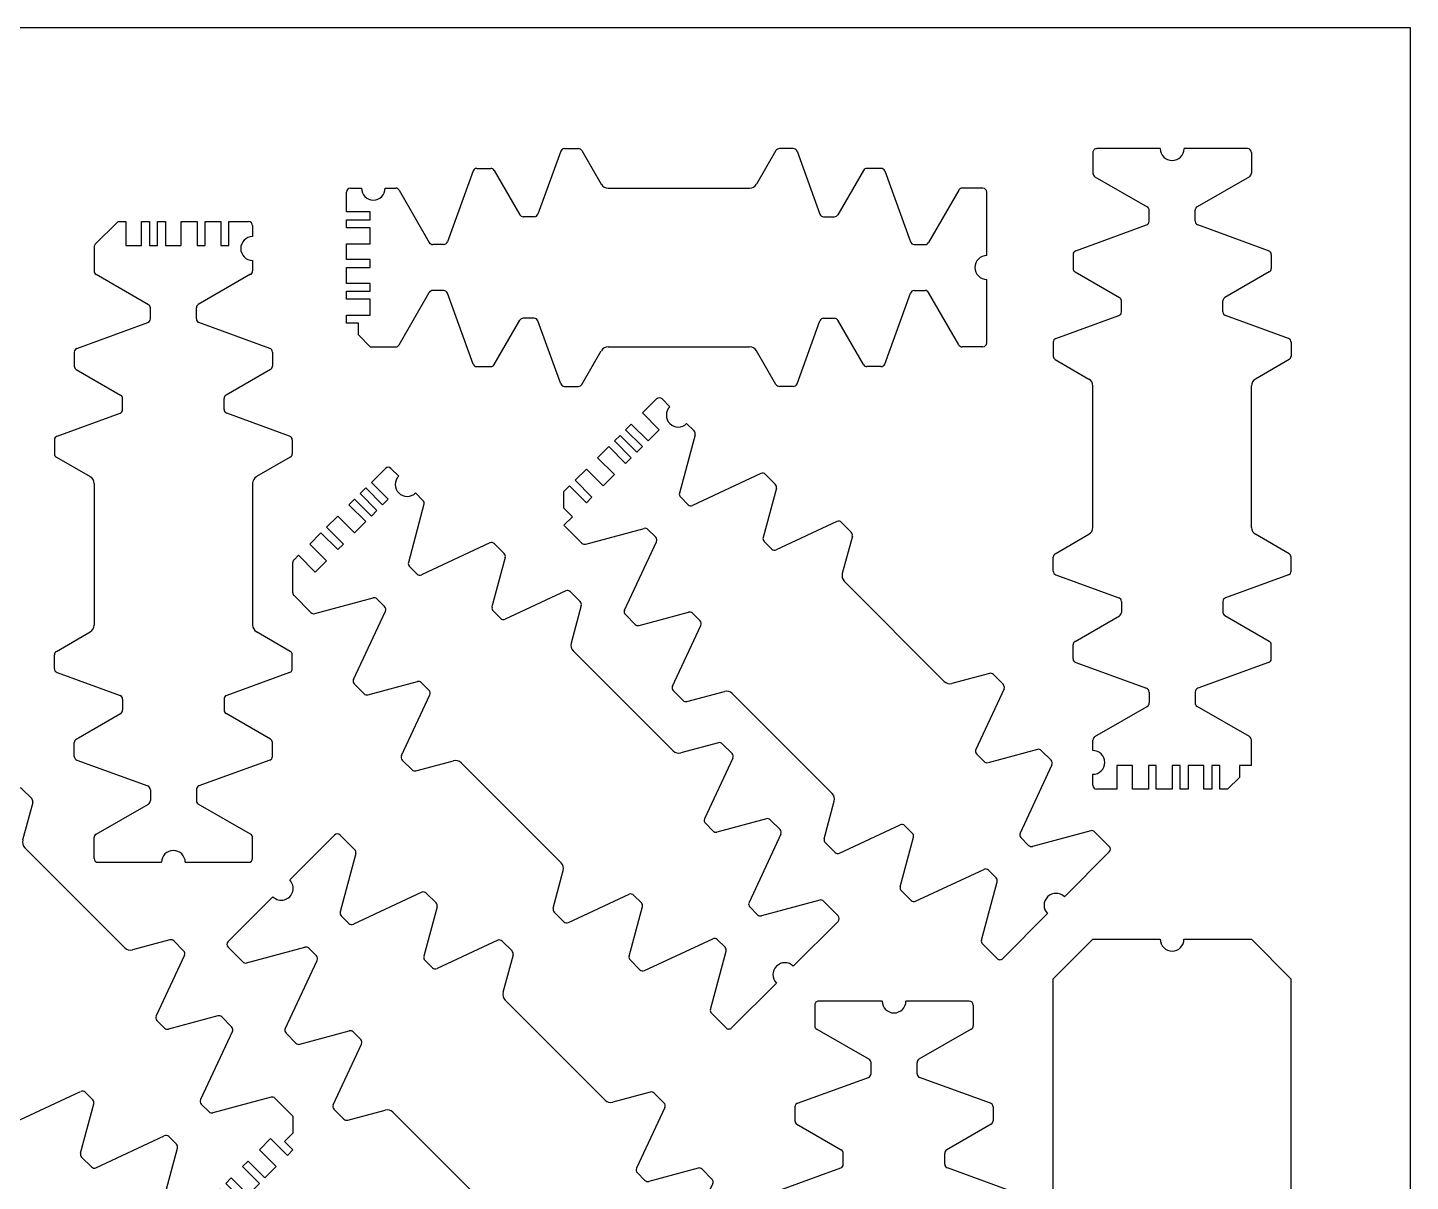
# Model space of a CAD drawing. Header units: millimetres. Extents: x 0 to 400, y 0 to 300.
# Drawn here: x 225.6 to 400, y 154.5 to 300 of the extents above; entities that cross this region are included whole.
import ezdxf

# ---------------------------------------------------------------- set-up
doc = ezdxf.new("R2010")
doc.units = ezdxf.units.MM
for name, color, linetype in [('Q3_NORMAL', 3, 'Continuous'), ('Q4_MEDIUM', 4, 'Continuous'), ('Q5_HIGH', 5, 'Continuous'), ('SHEET', 7, 'Continuous')]:
    doc.layers.add(name, color=color, linetype=linetype)

# ---------------------------------------------------------------- blocks, each defined once
blk = doc.blocks.new('LASER__000deg__n0')
at = {"layer": 'Q3_NORMAL', "color": 3}
for p, q in [((-15, 65), (-10, 70)), ((-10, 70), (-1.5, 70)), ((1.5, 70), (10, 70)), ((10, 70), (15, 65)), ((-15, -65), (-15, 65)), ((15, 65), (15, -65)), ((-10, -70), (-15, -65)), ((15, -65), (10, -70)), ((-1.5, -70), (-10, -70)), ((10, -70), (1.5, -70))]:
    blk.add_line(p, q, dxfattribs=at)
for centre, start, end in [((0, 70), 180, 0), ((0, -70), 0, 180)]:
    blk.add_arc(centre, 1.5, start, end, dxfattribs=at)
blk = doc.blocks.new('SHHD__000deg__i7')
at = {"layer": 'Q3_NORMAL', "color": 3}
for p, q in [((-7, 38.89), (-7, 40.39)), ((-7, 40.39), (-6, 40.39)), ((7, 40.39), (9.5, 40.39)), ((-10, 37.39), (-8.5, 38.89)), ((-8.5, 38.89), (-7, 38.89)), ((10, 39.89), (10, 38.5)), ((-10, 37.39), (-10, 34.18)), ((10, 35.5), (10, 34.18)), ((-2.9, 28.13), (-2.9, 29.51)), ((2.9, 28.13), (2.9, 29.51)), ((-12.17, 24.41), (-3.23, 27.66)), ((12.17, 24.41), (3.23, 27.66)), ((-12.5, 23.94), (-12.5, 22.18)), ((12.5, 23.94), (12.5, 22.18)), ((-6.4, 16.71), (-6.4, 18.08)), ((6.4, 16.71), (6.4, 18.08)), ((-14.67, 13.35), (-6.73, 16.24)), ((14.67, 13.35), (6.73, 16.24)), ((-15, 12.88), (-15, 11.13)), ((15, 12.88), (15, 11.13)), ((-15, -15.98), (-15, -14.23)), ((15, -15.98), (15, -14.23)), ((-14.67, -16.45), (-6.73, -19.34)), ((14.67, -16.45), (6.73, -19.34)), ((-6.4, -19.81), (-6.4, -21.18)), ((6.4, -19.81), (6.4, -21.18)), ((-12.5, -27.04), (-12.5, -25.28)), ((12.5, -27.04), (12.5, -25.28)), ((-12.17, -27.51), (-3.23, -30.76)), ((12.17, -27.51), (3.23, -30.76)), ((-2.9, -31.23), (-2.9, -32.61)), ((2.9, -31.23), (2.9, -32.61)), ((-10, -39.89), (-10, -37.28)), ((10, -39.89), (10, -37.28)), ((-9.5, -40.39), (-1.5, -40.39)), ((1.5, -40.39), (9.5, -40.39))]:
    blk.add_line(p, q, dxfattribs=at)
for centre, radius, start, end in [((9.5, 39.89), 0.5, 0, 90), ((10, 37), 1.5, 90, 270), ((-9.5, 34.18), 0.5, 180, 240), ((9.5, 34.18), 0.5, 300, 0), ((-3.4, 29.51), 0.5, 0, 60), ((3.4, 29.51), 0.5, 120, 180), ((-3.4, 28.13), 0.5, 290, 0), ((3.4, 28.13), 0.5, 180, 250), ((-12, 23.94), 0.5, 110, 180), ((12, 23.94), 0.5, 0, 70), ((-12, 22.18), 0.5, 180, 240), ((12, 22.18), 0.5, 300, 0), ((-6.9, 18.08), 0.5, 0, 60), ((6.9, 18.08), 0.5, 120, 180), ((-6.9, 16.71), 0.5, 290, 0), ((6.9, 16.71), 0.5, 180, 250), ((-14.5, 12.88), 0.5, 110, 180), ((14.5, 12.88), 0.5, 0, 70), ((-14.5, 11.13), 0.5, 180, 240), ((14.5, 11.13), 0.5, 300, 0), ((-14.5, -14.23), 0.5, 120, 180), ((14.5, -14.23), 0.5, 0, 60), ((-14.5, -15.98), 0.5, 180, 250), ((14.5, -15.98), 0.5, 290, 0), ((-6.9, -19.81), 0.5, 0, 70), ((6.9, -19.81), 0.5, 110, 180), ((-6.9, -21.18), 0.5, 300, 0), ((6.9, -21.18), 0.5, 180, 240), ((-12, -25.28), 0.5, 120, 180), ((12, -25.28), 0.5, 0, 60), ((-12, -27.04), 0.5, 180, 250), ((12, -27.04), 0.5, 290, 0), ((-3.4, -31.23), 0.5, 0, 70), ((3.4, -31.23), 0.5, 110, 180), ((-3.4, -32.61), 0.5, 300, 0), ((3.4, -32.61), 0.5, 180, 240), ((-9.5, -37.28), 0.5, 120, 180), ((9.5, -37.28), 0.5, 0, 60), ((-9.5, -39.89), 0.5, 180, 270), ((0, -40.39), 1.5, 0, 180), ((9.5, -39.89), 0.5, 270, 0)]:
    blk.add_arc(centre, radius, start, end, dxfattribs=at)
at = {"layer": 'Q4_MEDIUM', "color": 4}
for p, q in [((-10, 7.37), (-10, -10.47)), ((10, 7.37), (10, -10.47))]:
    blk.add_line(p, q, dxfattribs=at)
for centre, start, end in [((-11, 7.37), 0, 60), ((11, 7.37), 120, 180), ((-11, -10.47), 300, 0), ((11, -10.47), 180, 240)]:
    blk.add_arc(centre, 1, start, end, dxfattribs=at)
at = {"layer": 'Q5_HIGH', "color": 5}
for p, q in [((-6, 40.39), (-6, 37.39)), ((-5, 37.39), (-5, 40.39)), ((-5, 40.39), (-4, 40.39)), ((-4, 40.39), (-4, 37.39)), ((-3, 37.39), (-3, 40.39)), ((-3, 40.39), (-2, 40.39)), ((-2, 40.39), (-2, 37.39)), ((-1, 37.39), (-1, 40.39)), ((-1, 40.39), (1, 40.39)), ((1, 40.39), (1, 37.39)), ((3, 37.39), (3, 40.39)), ((3, 40.39), (5, 40.39)), ((5, 40.39), (5, 37.39)), ((7, 37.39), (7, 40.39)), ((-6, 37.39), (-5, 37.39)), ((-4, 37.39), (-3, 37.39)), ((-2, 37.39), (-1, 37.39)), ((1, 37.39), (3, 37.39)), ((5, 37.39), (7, 37.39)), ((-9.75, 33.75), (-3.15, 29.94)), ((9.75, 33.75), (3.15, 29.94)), ((-12.25, 21.75), (-6.65, 18.52)), ((12.25, 21.75), (6.65, 18.52)), ((-14.75, 10.69), (-10.5, 8.24)), ((14.75, 10.69), (10.5, 8.24)), ((-14.75, -13.79), (-10.5, -11.34)), ((14.75, -13.79), (10.5, -11.34)), ((-12.25, -24.85), (-6.65, -21.62)), ((12.25, -24.85), (6.65, -21.62)), ((-9.75, -36.85), (-3.15, -33.04)), ((9.75, -36.85), (3.15, -33.04))]:
    blk.add_line(p, q, dxfattribs=at)
blk = doc.blocks.new('SHLD__045deg__i1')
at = {"layer": 'Q3_NORMAL', "color": 3}
for p, q in [((-8.5, 38.89), (-7, 40.39)), ((-7, 40.39), (-6, 40.39)), ((7, 40.39), (9.5, 40.39)), ((-8.5, 37.39), (-8.5, 38.89)), ((10, 39.89), (10, 38.5)), ((-10, 37.39), (-10, 34.18)), ((-10, 37.39), (-8.5, 37.39)), ((10, 35.5), (10, 34.18)), ((-2.9, 28.13), (-2.9, 29.51)), ((2.9, 28.13), (2.9, 29.51)), ((-12.17, 24.41), (-3.23, 27.66)), ((12.17, 24.41), (3.23, 27.66)), ((-12.5, 23.94), (-12.5, 22.18)), ((12.5, 23.94), (12.5, 22.18)), ((-6.4, 16.71), (-6.4, 18.08)), ((6.4, 16.71), (6.4, 18.08)), ((-14.67, 13.35), (-6.73, 16.24)), ((14.67, 13.35), (6.73, 16.24)), ((-15, 12.88), (-15, 11.13)), ((15, 12.88), (15, 11.13)), ((-15, -15.98), (-15, -14.23)), ((15, -15.98), (15, -14.23)), ((-14.67, -16.45), (-6.73, -19.34)), ((14.67, -16.45), (6.73, -19.34)), ((-6.4, -19.81), (-6.4, -21.18)), ((6.4, -19.81), (6.4, -21.18)), ((-12.5, -27.04), (-12.5, -25.28)), ((12.5, -27.04), (12.5, -25.28)), ((-12.17, -27.51), (-3.23, -30.76)), ((12.17, -27.51), (3.23, -30.76)), ((-2.9, -31.23), (-2.9, -32.61)), ((2.9, -31.23), (2.9, -32.61)), ((-10, -39.89), (-10, -37.28)), ((10, -39.89), (10, -37.28)), ((-9.5, -40.39), (-1.5, -40.39)), ((1.5, -40.39), (9.5, -40.39))]:
    blk.add_line(p, q, dxfattribs=at)
for centre, radius, start, end in [((9.5, 39.89), 0.5, 0, 90), ((10, 37), 1.5, 90, 270), ((-9.5, 34.18), 0.5, 180, 240), ((9.5, 34.18), 0.5, 300, 0), ((-3.4, 29.51), 0.5, 0, 60), ((3.4, 29.51), 0.5, 120, 180), ((-3.4, 28.13), 0.5, 290, 0), ((3.4, 28.13), 0.5, 180, 250), ((-12, 23.94), 0.5, 110, 180), ((12, 23.94), 0.5, 0, 70), ((-12, 22.18), 0.5, 180, 240), ((12, 22.18), 0.5, 300, 0), ((-6.9, 18.08), 0.5, 0, 60), ((6.9, 18.08), 0.5, 120, 180), ((-6.9, 16.71), 0.5, 290, 0), ((6.9, 16.71), 0.5, 180, 250), ((-14.5, 12.88), 0.5, 110, 180), ((14.5, 12.88), 0.5, 0, 70), ((-14.5, 11.13), 0.5, 180, 240), ((14.5, 11.13), 0.5, 300, 0), ((-14.5, -14.23), 0.5, 120, 180), ((14.5, -14.23), 0.5, 0, 60), ((-14.5, -15.98), 0.5, 180, 250), ((14.5, -15.98), 0.5, 290, 0), ((-6.9, -19.81), 0.5, 0, 70), ((6.9, -19.81), 0.5, 110, 180), ((-6.9, -21.18), 0.5, 300, 0), ((6.9, -21.18), 0.5, 180, 240), ((-12, -25.28), 0.5, 120, 180), ((12, -25.28), 0.5, 0, 60), ((-12, -27.04), 0.5, 180, 250), ((12, -27.04), 0.5, 290, 0), ((-3.4, -31.23), 0.5, 0, 70), ((3.4, -31.23), 0.5, 110, 180), ((-3.4, -32.61), 0.5, 300, 0), ((3.4, -32.61), 0.5, 180, 240), ((-9.5, -37.28), 0.5, 120, 180), ((9.5, -37.28), 0.5, 0, 60), ((-9.5, -39.89), 0.5, 180, 270), ((0, -40.39), 1.5, 0, 180), ((9.5, -39.89), 0.5, 270, 0)]:
    blk.add_arc(centre, radius, start, end, dxfattribs=at)
at = {"layer": 'Q4_MEDIUM', "color": 4}
for p, q in [((-10, 7.37), (-10, -10.47)), ((10, 7.37), (10, -10.47))]:
    blk.add_line(p, q, dxfattribs=at)
for centre, start, end in [((-11, 7.37), 0, 60), ((11, 7.37), 120, 180), ((-11, -10.47), 300, 0), ((11, -10.47), 180, 240)]:
    blk.add_arc(centre, 1, start, end, dxfattribs=at)
at = {"layer": 'Q5_HIGH', "color": 5}
for p, q in [((-6, 40.39), (-6, 37.39)), ((-4, 37.39), (-4, 40.39)), ((-4, 40.39), (-2, 40.39)), ((-2, 40.39), (-2, 37.39)), ((-1, 37.39), (-1, 40.39)), ((-1, 40.39), (1, 40.39)), ((1, 40.39), (1, 37.39)), ((2, 37.39), (2, 40.39)), ((2, 40.39), (3, 40.39)), ((3, 40.39), (3, 37.39)), ((4, 37.39), (4, 40.39)), ((4, 40.39), (5, 40.39)), ((5, 40.39), (5, 37.39)), ((7, 37.39), (7, 40.39)), ((-6, 37.39), (-4, 37.39)), ((-2, 37.39), (-1, 37.39)), ((1, 37.39), (2, 37.39)), ((3, 37.39), (4, 37.39)), ((5, 37.39), (7, 37.39)), ((-9.75, 33.75), (-3.15, 29.94)), ((9.75, 33.75), (3.15, 29.94)), ((-12.25, 21.75), (-6.65, 18.52)), ((12.25, 21.75), (6.65, 18.52)), ((-14.75, 10.69), (-10.5, 8.24)), ((14.75, 10.69), (10.5, 8.24)), ((-14.75, -13.79), (-10.5, -11.34)), ((14.75, -13.79), (10.5, -11.34)), ((-12.25, -24.85), (-6.65, -21.62)), ((12.25, -24.85), (6.65, -21.62)), ((-9.75, -36.85), (-3.15, -33.04)), ((9.75, -36.85), (3.15, -33.04))]:
    blk.add_line(p, q, dxfattribs=at)
blk = doc.blocks.new('SHHD__045deg__i8')
at = {"layer": 'Q3_NORMAL', "color": 3}
for p, q in [((-7, 38.89), (-7, 40.39)), ((-7, 40.39), (-6, 40.39)), ((7, 40.39), (9.5, 40.39)), ((-10, 37.39), (-8.5, 38.89)), ((-8.5, 38.89), (-7, 38.89)), ((10, 39.89), (10, 38.5)), ((-10, 37.39), (-10, 34.18)), ((10, 35.5), (10, 34.18)), ((-2.9, 28.13), (-2.9, 29.51)), ((2.9, 28.13), (2.9, 29.51)), ((-12.17, 24.41), (-3.23, 27.66)), ((12.17, 24.41), (3.23, 27.66)), ((-12.5, 23.94), (-12.5, 22.18)), ((12.5, 23.94), (12.5, 22.18)), ((-6.4, 16.71), (-6.4, 18.08)), ((6.4, 16.71), (6.4, 18.08)), ((-14.67, 13.35), (-6.73, 16.24)), ((14.67, 13.35), (6.73, 16.24)), ((-15, 12.88), (-15, 11.13)), ((15, 12.88), (15, 11.13)), ((-15, -15.98), (-15, -14.23)), ((15, -15.98), (15, -14.23)), ((-14.67, -16.45), (-6.73, -19.34)), ((14.67, -16.45), (6.73, -19.34)), ((-6.4, -19.81), (-6.4, -21.18)), ((6.4, -19.81), (6.4, -21.18)), ((-12.5, -27.04), (-12.5, -25.28)), ((12.5, -27.04), (12.5, -25.28)), ((-12.17, -27.51), (-3.23, -30.76)), ((12.17, -27.51), (3.23, -30.76)), ((-2.9, -31.23), (-2.9, -32.61)), ((2.9, -31.23), (2.9, -32.61)), ((-10, -39.89), (-10, -37.28)), ((10, -39.89), (10, -37.28)), ((-9.5, -40.39), (-1.5, -40.39)), ((1.5, -40.39), (9.5, -40.39))]:
    blk.add_line(p, q, dxfattribs=at)
for centre, radius, start, end in [((9.5, 39.89), 0.5, 0, 90), ((10, 37), 1.5, 90, 270), ((-9.5, 34.18), 0.5, 180, 240), ((9.5, 34.18), 0.5, 300, 0), ((-3.4, 29.51), 0.5, 0, 60), ((3.4, 29.51), 0.5, 120, 180), ((-3.4, 28.13), 0.5, 290, 0), ((3.4, 28.13), 0.5, 180, 250), ((-12, 23.94), 0.5, 110, 180), ((12, 23.94), 0.5, 0, 70), ((-12, 22.18), 0.5, 180, 240), ((12, 22.18), 0.5, 300, 0), ((-6.9, 18.08), 0.5, 0, 60), ((6.9, 18.08), 0.5, 120, 180), ((-6.9, 16.71), 0.5, 290, 0), ((6.9, 16.71), 0.5, 180, 250), ((-14.5, 12.88), 0.5, 110, 180), ((14.5, 12.88), 0.5, 0, 70), ((-14.5, 11.13), 0.5, 180, 240), ((14.5, 11.13), 0.5, 300, 0), ((-14.5, -14.23), 0.5, 120, 180), ((14.5, -14.23), 0.5, 0, 60), ((-14.5, -15.98), 0.5, 180, 250), ((14.5, -15.98), 0.5, 290, 0), ((-6.9, -19.81), 0.5, 0, 70), ((6.9, -19.81), 0.5, 110, 180), ((-6.9, -21.18), 0.5, 300, 0), ((6.9, -21.18), 0.5, 180, 240), ((-12, -25.28), 0.5, 120, 180), ((12, -25.28), 0.5, 0, 60), ((-12, -27.04), 0.5, 180, 250), ((12, -27.04), 0.5, 290, 0), ((-3.4, -31.23), 0.5, 0, 70), ((3.4, -31.23), 0.5, 110, 180), ((-3.4, -32.61), 0.5, 300, 0), ((3.4, -32.61), 0.5, 180, 240), ((-9.5, -37.28), 0.5, 120, 180), ((9.5, -37.28), 0.5, 0, 60), ((-9.5, -39.89), 0.5, 180, 270), ((0, -40.39), 1.5, 0, 180), ((9.5, -39.89), 0.5, 270, 0)]:
    blk.add_arc(centre, radius, start, end, dxfattribs=at)
at = {"layer": 'Q4_MEDIUM', "color": 4}
for p, q in [((-10, 7.37), (-10, -10.47)), ((10, 7.37), (10, -10.47))]:
    blk.add_line(p, q, dxfattribs=at)
for centre, start, end in [((-11, 7.37), 0, 60), ((11, 7.37), 120, 180), ((-11, -10.47), 300, 0), ((11, -10.47), 180, 240)]:
    blk.add_arc(centre, 1, start, end, dxfattribs=at)
at = {"layer": 'Q5_HIGH', "color": 5}
for p, q in [((-6, 40.39), (-6, 37.39)), ((-4, 37.39), (-4, 40.39)), ((-4, 40.39), (-2, 40.39)), ((-2, 40.39), (-2, 37.39)), ((-1, 37.39), (-1, 40.39)), ((-1, 40.39), (1, 40.39)), ((1, 40.39), (1, 37.39)), ((2, 37.39), (2, 40.39)), ((2, 40.39), (3, 40.39)), ((3, 40.39), (3, 37.39)), ((5, 37.39), (5, 40.39)), ((5, 40.39), (6, 40.39)), ((6, 40.39), (6, 37.39)), ((7, 37.39), (7, 40.39)), ((-6, 37.39), (-4, 37.39)), ((-2, 37.39), (-1, 37.39)), ((1, 37.39), (2, 37.39)), ((3, 37.39), (5, 37.39)), ((6, 37.39), (7, 37.39)), ((-9.75, 33.75), (-3.15, 29.94)), ((9.75, 33.75), (3.15, 29.94)), ((-12.25, 21.75), (-6.65, 18.52)), ((12.25, 21.75), (6.65, 18.52)), ((-14.75, 10.69), (-10.5, 8.24)), ((14.75, 10.69), (10.5, 8.24)), ((-14.75, -13.79), (-10.5, -11.34)), ((14.75, -13.79), (10.5, -11.34)), ((-12.25, -24.85), (-6.65, -21.62)), ((12.25, -24.85), (6.65, -21.62)), ((-9.75, -36.85), (-3.15, -33.04)), ((9.75, -36.85), (3.15, -33.04))]:
    blk.add_line(p, q, dxfattribs=at)
blk = doc.blocks.new('SHMD__045deg__i5')
at = {"layer": 'Q3_NORMAL', "color": 3}
for p, q in [((-9.85, 37.54), (-7.15, 40.25)), ((-6.79, 40.39), (-6, 40.39)), ((7, 40.39), (9.5, 40.39)), ((10, 39.89), (10, 38.5)), ((-10, 37.19), (-10, 34.18)), ((10, 35.5), (10, 34.18)), ((-2.9, 28.13), (-2.9, 29.51)), ((2.9, 28.13), (2.9, 29.51)), ((-12.17, 24.41), (-3.23, 27.66)), ((12.17, 24.41), (3.23, 27.66)), ((-12.5, 23.94), (-12.5, 22.18)), ((12.5, 23.94), (12.5, 22.18)), ((-6.4, 16.71), (-6.4, 18.08)), ((6.4, 16.71), (6.4, 18.08)), ((-14.67, 13.35), (-6.73, 16.24)), ((14.67, 13.35), (6.73, 16.24)), ((-15, 12.88), (-15, 11.13)), ((15, 12.88), (15, 11.13)), ((-15, -15.98), (-15, -14.23)), ((15, -15.98), (15, -14.23)), ((-14.67, -16.45), (-6.73, -19.34)), ((14.67, -16.45), (6.73, -19.34)), ((-6.4, -19.81), (-6.4, -21.18)), ((6.4, -19.81), (6.4, -21.18)), ((-12.5, -27.04), (-12.5, -25.28)), ((12.5, -27.04), (12.5, -25.28)), ((-12.17, -27.51), (-3.23, -30.76)), ((12.17, -27.51), (3.23, -30.76)), ((-2.9, -31.23), (-2.9, -32.61)), ((2.9, -31.23), (2.9, -32.61)), ((-10, -39.89), (-10, -37.28)), ((10, -39.89), (10, -37.28)), ((-9.5, -40.39), (-1.5, -40.39)), ((1.5, -40.39), (9.5, -40.39))]:
    blk.add_line(p, q, dxfattribs=at)
for centre, radius, start, end in [((-6.79, 39.89), 0.5, 90, 135), ((9.5, 39.89), 0.5, 0, 90), ((10, 37), 1.5, 90, 270), ((-9.5, 37.19), 0.5, 135, 180), ((-9.5, 34.18), 0.5, 180, 240), ((9.5, 34.18), 0.5, 300, 0), ((-3.4, 29.51), 0.5, 0, 60), ((3.4, 29.51), 0.5, 120, 180), ((-3.4, 28.13), 0.5, 290, 0), ((3.4, 28.13), 0.5, 180, 250), ((-12, 23.94), 0.5, 110, 180), ((12, 23.94), 0.5, 0, 70), ((-12, 22.18), 0.5, 180, 240), ((12, 22.18), 0.5, 300, 0), ((-6.9, 18.08), 0.5, 0, 60), ((6.9, 18.08), 0.5, 120, 180), ((-6.9, 16.71), 0.5, 290, 0), ((6.9, 16.71), 0.5, 180, 250), ((-14.5, 12.88), 0.5, 110, 180), ((14.5, 12.88), 0.5, 0, 70), ((-14.5, 11.13), 0.5, 180, 240), ((14.5, 11.13), 0.5, 300, 0), ((-14.5, -14.23), 0.5, 120, 180), ((14.5, -14.23), 0.5, 0, 60), ((-14.5, -15.98), 0.5, 180, 250), ((14.5, -15.98), 0.5, 290, 0), ((-6.9, -19.81), 0.5, 0, 70), ((6.9, -19.81), 0.5, 110, 180), ((-6.9, -21.18), 0.5, 300, 0), ((6.9, -21.18), 0.5, 180, 240), ((-12, -25.28), 0.5, 120, 180), ((12, -25.28), 0.5, 0, 60), ((-12, -27.04), 0.5, 180, 250), ((12, -27.04), 0.5, 290, 0), ((-3.4, -31.23), 0.5, 0, 70), ((3.4, -31.23), 0.5, 110, 180), ((-3.4, -32.61), 0.5, 300, 0), ((3.4, -32.61), 0.5, 180, 240), ((-9.5, -37.28), 0.5, 120, 180), ((9.5, -37.28), 0.5, 0, 60), ((-9.5, -39.89), 0.5, 180, 270), ((0, -40.39), 1.5, 0, 180), ((9.5, -39.89), 0.5, 270, 0)]:
    blk.add_arc(centre, radius, start, end, dxfattribs=at)
at = {"layer": 'Q4_MEDIUM', "color": 4}
for p, q in [((-10, 7.37), (-10, -10.47)), ((10, 7.37), (10, -10.47))]:
    blk.add_line(p, q, dxfattribs=at)
for centre, start, end in [((-11, 7.37), 0, 60), ((11, 7.37), 120, 180), ((-11, -10.47), 300, 0), ((11, -10.47), 180, 240)]:
    blk.add_arc(centre, 1, start, end, dxfattribs=at)
at = {"layer": 'Q5_HIGH', "color": 5}
for p, q in [((-6, 40.39), (-6, 37.39)), ((-4, 37.39), (-4, 40.39)), ((-4, 40.39), (-2, 40.39)), ((-2, 40.39), (-2, 37.39)), ((-1, 37.39), (-1, 40.39)), ((-1, 40.39), (1, 40.39)), ((1, 40.39), (1, 37.39)), ((3, 37.39), (3, 40.39)), ((3, 40.39), (4, 40.39)), ((4, 40.39), (4, 37.39)), ((5, 37.39), (5, 40.39)), ((5, 40.39), (6, 40.39)), ((6, 40.39), (6, 37.39)), ((7, 37.39), (7, 40.39)), ((-6, 37.39), (-4, 37.39)), ((-2, 37.39), (-1, 37.39)), ((1, 37.39), (3, 37.39)), ((4, 37.39), (5, 37.39)), ((6, 37.39), (7, 37.39)), ((-9.75, 33.75), (-3.15, 29.94)), ((9.75, 33.75), (3.15, 29.94)), ((-12.25, 21.75), (-6.65, 18.52)), ((12.25, 21.75), (6.65, 18.52)), ((-14.75, 10.69), (-10.5, 8.24)), ((14.75, 10.69), (10.5, 8.24)), ((-14.75, -13.79), (-10.5, -11.34)), ((14.75, -13.79), (10.5, -11.34)), ((-12.25, -24.85), (-6.65, -21.62)), ((12.25, -24.85), (6.65, -21.62)), ((-9.75, -36.85), (-3.15, -33.04)), ((9.75, -36.85), (3.15, -33.04))]:
    blk.add_line(p, q, dxfattribs=at)
blk = doc.blocks.new('SHLD__045deg__i2')
at = {"layer": 'Q3_NORMAL', "color": 3}
for p, q in [((-8.5, 38.89), (-7, 40.39)), ((-7, 40.39), (-6, 40.39)), ((7, 40.39), (9.5, 40.39)), ((-8.5, 37.39), (-8.5, 38.89)), ((10, 39.89), (10, 38.5)), ((-10, 37.39), (-10, 34.18)), ((-10, 37.39), (-8.5, 37.39)), ((10, 35.5), (10, 34.18)), ((-2.9, 28.13), (-2.9, 29.51)), ((2.9, 28.13), (2.9, 29.51)), ((-12.17, 24.41), (-3.23, 27.66)), ((12.17, 24.41), (3.23, 27.66)), ((-12.5, 23.94), (-12.5, 22.18)), ((12.5, 23.94), (12.5, 22.18)), ((-6.4, 16.71), (-6.4, 18.08)), ((6.4, 16.71), (6.4, 18.08)), ((-14.67, 13.35), (-6.73, 16.24)), ((14.67, 13.35), (6.73, 16.24)), ((-15, 12.88), (-15, 11.13)), ((15, 12.88), (15, 11.13)), ((-15, -15.98), (-15, -14.23)), ((15, -15.98), (15, -14.23)), ((-14.67, -16.45), (-6.73, -19.34)), ((14.67, -16.45), (6.73, -19.34)), ((-6.4, -19.81), (-6.4, -21.18)), ((6.4, -19.81), (6.4, -21.18)), ((-12.5, -27.04), (-12.5, -25.28)), ((12.5, -27.04), (12.5, -25.28)), ((-12.17, -27.51), (-3.23, -30.76)), ((12.17, -27.51), (3.23, -30.76)), ((-2.9, -31.23), (-2.9, -32.61)), ((2.9, -31.23), (2.9, -32.61)), ((-10, -39.89), (-10, -37.28)), ((10, -39.89), (10, -37.28)), ((-9.5, -40.39), (-1.5, -40.39)), ((1.5, -40.39), (9.5, -40.39))]:
    blk.add_line(p, q, dxfattribs=at)
for centre, radius, start, end in [((9.5, 39.89), 0.5, 0, 90), ((10, 37), 1.5, 90, 270), ((-9.5, 34.18), 0.5, 180, 240), ((9.5, 34.18), 0.5, 300, 0), ((-3.4, 29.51), 0.5, 0, 60), ((3.4, 29.51), 0.5, 120, 180), ((-3.4, 28.13), 0.5, 290, 0), ((3.4, 28.13), 0.5, 180, 250), ((-12, 23.94), 0.5, 110, 180), ((12, 23.94), 0.5, 0, 70), ((-12, 22.18), 0.5, 180, 240), ((12, 22.18), 0.5, 300, 0), ((-6.9, 18.08), 0.5, 0, 60), ((6.9, 18.08), 0.5, 120, 180), ((-6.9, 16.71), 0.5, 290, 0), ((6.9, 16.71), 0.5, 180, 250), ((-14.5, 12.88), 0.5, 110, 180), ((14.5, 12.88), 0.5, 0, 70), ((-14.5, 11.13), 0.5, 180, 240), ((14.5, 11.13), 0.5, 300, 0), ((-14.5, -14.23), 0.5, 120, 180), ((14.5, -14.23), 0.5, 0, 60), ((-14.5, -15.98), 0.5, 180, 250), ((14.5, -15.98), 0.5, 290, 0), ((-6.9, -19.81), 0.5, 0, 70), ((6.9, -19.81), 0.5, 110, 180), ((-6.9, -21.18), 0.5, 300, 0), ((6.9, -21.18), 0.5, 180, 240), ((-12, -25.28), 0.5, 120, 180), ((12, -25.28), 0.5, 0, 60), ((-12, -27.04), 0.5, 180, 250), ((12, -27.04), 0.5, 290, 0), ((-3.4, -31.23), 0.5, 0, 70), ((3.4, -31.23), 0.5, 110, 180), ((-3.4, -32.61), 0.5, 300, 0), ((3.4, -32.61), 0.5, 180, 240), ((-9.5, -37.28), 0.5, 120, 180), ((9.5, -37.28), 0.5, 0, 60), ((-9.5, -39.89), 0.5, 180, 270), ((0, -40.39), 1.5, 0, 180), ((9.5, -39.89), 0.5, 270, 0)]:
    blk.add_arc(centre, radius, start, end, dxfattribs=at)
at = {"layer": 'Q4_MEDIUM', "color": 4}
for p, q in [((-10, 7.37), (-10, -10.47)), ((10, 7.37), (10, -10.47))]:
    blk.add_line(p, q, dxfattribs=at)
for centre, start, end in [((-11, 7.37), 0, 60), ((11, 7.37), 120, 180), ((-11, -10.47), 300, 0), ((11, -10.47), 180, 240)]:
    blk.add_arc(centre, 1, start, end, dxfattribs=at)
at = {"layer": 'Q5_HIGH', "color": 5}
for p, q in [((-6, 40.39), (-6, 37.39)), ((-5, 37.39), (-5, 40.39)), ((-5, 40.39), (-3, 40.39)), ((-3, 40.39), (-3, 37.39)), ((-1, 37.39), (-1, 40.39)), ((-1, 40.39), (1, 40.39)), ((1, 40.39), (1, 37.39)), ((2, 37.39), (2, 40.39)), ((2, 40.39), (3, 40.39)), ((3, 40.39), (3, 37.39)), ((4, 37.39), (4, 40.39)), ((4, 40.39), (5, 40.39)), ((5, 40.39), (5, 37.39)), ((7, 37.39), (7, 40.39)), ((-6, 37.39), (-5, 37.39)), ((-3, 37.39), (-1, 37.39)), ((1, 37.39), (2, 37.39)), ((3, 37.39), (4, 37.39)), ((5, 37.39), (7, 37.39)), ((-9.75, 33.75), (-3.15, 29.94)), ((9.75, 33.75), (3.15, 29.94)), ((-12.25, 21.75), (-6.65, 18.52)), ((12.25, 21.75), (6.65, 18.52)), ((-14.75, 10.69), (-10.5, 8.24)), ((14.75, 10.69), (10.5, 8.24)), ((-14.75, -13.79), (-10.5, -11.34)), ((14.75, -13.79), (10.5, -11.34)), ((-12.25, -24.85), (-6.65, -21.62)), ((12.25, -24.85), (6.65, -21.62)), ((-9.75, -36.85), (-3.15, -33.04)), ((9.75, -36.85), (3.15, -33.04))]:
    blk.add_line(p, q, dxfattribs=at)
blk = doc.blocks.new('SHMD__000deg__i5')
at = {"layer": 'Q3_NORMAL', "color": 3}
for p, q in [((-9.85, 37.54), (-7.15, 40.25)), ((-6.79, 40.39), (-6, 40.39)), ((7, 40.39), (9.5, 40.39)), ((10, 39.89), (10, 38.5)), ((-10, 37.19), (-10, 34.18)), ((10, 35.5), (10, 34.18)), ((-2.9, 28.13), (-2.9, 29.51)), ((2.9, 28.13), (2.9, 29.51)), ((-12.17, 24.41), (-3.23, 27.66)), ((12.17, 24.41), (3.23, 27.66)), ((-12.5, 23.94), (-12.5, 22.18)), ((12.5, 23.94), (12.5, 22.18)), ((-6.4, 16.71), (-6.4, 18.08)), ((6.4, 16.71), (6.4, 18.08)), ((-14.67, 13.35), (-6.73, 16.24)), ((14.67, 13.35), (6.73, 16.24)), ((-15, 12.88), (-15, 11.13)), ((15, 12.88), (15, 11.13)), ((-15, -15.98), (-15, -14.23)), ((15, -15.98), (15, -14.23)), ((-14.67, -16.45), (-6.73, -19.34)), ((14.67, -16.45), (6.73, -19.34)), ((-6.4, -19.81), (-6.4, -21.18)), ((6.4, -19.81), (6.4, -21.18)), ((-12.5, -27.04), (-12.5, -25.28)), ((12.5, -27.04), (12.5, -25.28)), ((-12.17, -27.51), (-3.23, -30.76)), ((12.17, -27.51), (3.23, -30.76)), ((-2.9, -31.23), (-2.9, -32.61)), ((2.9, -31.23), (2.9, -32.61)), ((-10, -39.89), (-10, -37.28)), ((10, -39.89), (10, -37.28)), ((-9.5, -40.39), (-1.5, -40.39)), ((1.5, -40.39), (9.5, -40.39))]:
    blk.add_line(p, q, dxfattribs=at)
for centre, radius, start, end in [((-6.79, 39.89), 0.5, 90, 135), ((9.5, 39.89), 0.5, 0, 90), ((10, 37), 1.5, 90, 270), ((-9.5, 37.19), 0.5, 135, 180), ((-9.5, 34.18), 0.5, 180, 240), ((9.5, 34.18), 0.5, 300, 0), ((-3.4, 29.51), 0.5, 0, 60), ((3.4, 29.51), 0.5, 120, 180), ((-3.4, 28.13), 0.5, 290, 0), ((3.4, 28.13), 0.5, 180, 250), ((-12, 23.94), 0.5, 110, 180), ((12, 23.94), 0.5, 0, 70), ((-12, 22.18), 0.5, 180, 240), ((12, 22.18), 0.5, 300, 0), ((-6.9, 18.08), 0.5, 0, 60), ((6.9, 18.08), 0.5, 120, 180), ((-6.9, 16.71), 0.5, 290, 0), ((6.9, 16.71), 0.5, 180, 250), ((-14.5, 12.88), 0.5, 110, 180), ((14.5, 12.88), 0.5, 0, 70), ((-14.5, 11.13), 0.5, 180, 240), ((14.5, 11.13), 0.5, 300, 0), ((-14.5, -14.23), 0.5, 120, 180), ((14.5, -14.23), 0.5, 0, 60), ((-14.5, -15.98), 0.5, 180, 250), ((14.5, -15.98), 0.5, 290, 0), ((-6.9, -19.81), 0.5, 0, 70), ((6.9, -19.81), 0.5, 110, 180), ((-6.9, -21.18), 0.5, 300, 0), ((6.9, -21.18), 0.5, 180, 240), ((-12, -25.28), 0.5, 120, 180), ((12, -25.28), 0.5, 0, 60), ((-12, -27.04), 0.5, 180, 250), ((12, -27.04), 0.5, 290, 0), ((-3.4, -31.23), 0.5, 0, 70), ((3.4, -31.23), 0.5, 110, 180), ((-3.4, -32.61), 0.5, 300, 0), ((3.4, -32.61), 0.5, 180, 240), ((-9.5, -37.28), 0.5, 120, 180), ((9.5, -37.28), 0.5, 0, 60), ((-9.5, -39.89), 0.5, 180, 270), ((0, -40.39), 1.5, 0, 180), ((9.5, -39.89), 0.5, 270, 0)]:
    blk.add_arc(centre, radius, start, end, dxfattribs=at)
at = {"layer": 'Q4_MEDIUM', "color": 4}
for p, q in [((-10, 7.37), (-10, -10.47)), ((10, 7.37), (10, -10.47))]:
    blk.add_line(p, q, dxfattribs=at)
for centre, start, end in [((-11, 7.37), 0, 60), ((11, 7.37), 120, 180), ((-11, -10.47), 300, 0), ((11, -10.47), 180, 240)]:
    blk.add_arc(centre, 1, start, end, dxfattribs=at)
at = {"layer": 'Q5_HIGH', "color": 5}
for p, q in [((-6, 40.39), (-6, 37.39)), ((-4, 37.39), (-4, 40.39)), ((-4, 40.39), (-3, 40.39)), ((-3, 40.39), (-3, 37.39)), ((-2, 37.39), (-2, 40.39)), ((-2, 40.39), (-1, 40.39)), ((-1, 40.39), (-1, 37.39)), ((1, 37.39), (1, 40.39)), ((1, 40.39), (3, 40.39)), ((3, 40.39), (3, 37.39)), ((4, 37.39), (4, 40.39)), ((4, 40.39), (6, 40.39)), ((6, 40.39), (6, 37.39)), ((7, 37.39), (7, 40.39)), ((-6, 37.39), (-4, 37.39)), ((-3, 37.39), (-2, 37.39)), ((-1, 37.39), (1, 37.39)), ((3, 37.39), (4, 37.39)), ((6, 37.39), (7, 37.39)), ((-9.75, 33.75), (-3.15, 29.94)), ((9.75, 33.75), (3.15, 29.94)), ((-12.25, 21.75), (-6.65, 18.52)), ((12.25, 21.75), (6.65, 18.52)), ((-14.75, 10.69), (-10.5, 8.24)), ((14.75, 10.69), (10.5, 8.24)), ((-14.75, -13.79), (-10.5, -11.34)), ((14.75, -13.79), (10.5, -11.34)), ((-12.25, -24.85), (-6.65, -21.62)), ((12.25, -24.85), (6.65, -21.62)), ((-9.75, -36.85), (-3.15, -33.04)), ((9.75, -36.85), (3.15, -33.04))]:
    blk.add_line(p, q, dxfattribs=at)
blk = doc.blocks.new('SHLD__000deg__i2')
at = {"layer": 'Q3_NORMAL', "color": 3}
for p, q in [((-8.5, 38.89), (-7, 40.39)), ((-7, 40.39), (-6, 40.39)), ((7, 40.39), (9.5, 40.39)), ((-8.5, 37.39), (-8.5, 38.89)), ((10, 39.89), (10, 38.5)), ((-10, 37.39), (-10, 34.18)), ((-10, 37.39), (-8.5, 37.39)), ((10, 35.5), (10, 34.18)), ((-2.9, 28.13), (-2.9, 29.51)), ((2.9, 28.13), (2.9, 29.51)), ((-12.17, 24.41), (-3.23, 27.66)), ((12.17, 24.41), (3.23, 27.66)), ((-12.5, 23.94), (-12.5, 22.18)), ((12.5, 23.94), (12.5, 22.18)), ((-6.4, 16.71), (-6.4, 18.08)), ((6.4, 16.71), (6.4, 18.08)), ((-14.67, 13.35), (-6.73, 16.24)), ((14.67, 13.35), (6.73, 16.24)), ((-15, 12.88), (-15, 11.13)), ((15, 12.88), (15, 11.13)), ((-15, -15.98), (-15, -14.23)), ((15, -15.98), (15, -14.23)), ((-14.67, -16.45), (-6.73, -19.34)), ((14.67, -16.45), (6.73, -19.34)), ((-6.4, -19.81), (-6.4, -21.18)), ((6.4, -19.81), (6.4, -21.18)), ((-12.5, -27.04), (-12.5, -25.28)), ((12.5, -27.04), (12.5, -25.28)), ((-12.17, -27.51), (-3.23, -30.76)), ((12.17, -27.51), (3.23, -30.76)), ((-2.9, -31.23), (-2.9, -32.61)), ((2.9, -31.23), (2.9, -32.61)), ((-10, -39.89), (-10, -37.28)), ((10, -39.89), (10, -37.28)), ((-9.5, -40.39), (-1.5, -40.39)), ((1.5, -40.39), (9.5, -40.39))]:
    blk.add_line(p, q, dxfattribs=at)
for centre, radius, start, end in [((9.5, 39.89), 0.5, 0, 90), ((10, 37), 1.5, 90, 270), ((-9.5, 34.18), 0.5, 180, 240), ((9.5, 34.18), 0.5, 300, 0), ((-3.4, 29.51), 0.5, 0, 60), ((3.4, 29.51), 0.5, 120, 180), ((-3.4, 28.13), 0.5, 290, 0), ((3.4, 28.13), 0.5, 180, 250), ((-12, 23.94), 0.5, 110, 180), ((12, 23.94), 0.5, 0, 70), ((-12, 22.18), 0.5, 180, 240), ((12, 22.18), 0.5, 300, 0), ((-6.9, 18.08), 0.5, 0, 60), ((6.9, 18.08), 0.5, 120, 180), ((-6.9, 16.71), 0.5, 290, 0), ((6.9, 16.71), 0.5, 180, 250), ((-14.5, 12.88), 0.5, 110, 180), ((14.5, 12.88), 0.5, 0, 70), ((-14.5, 11.13), 0.5, 180, 240), ((14.5, 11.13), 0.5, 300, 0), ((-14.5, -14.23), 0.5, 120, 180), ((14.5, -14.23), 0.5, 0, 60), ((-14.5, -15.98), 0.5, 180, 250), ((14.5, -15.98), 0.5, 290, 0), ((-6.9, -19.81), 0.5, 0, 70), ((6.9, -19.81), 0.5, 110, 180), ((-6.9, -21.18), 0.5, 300, 0), ((6.9, -21.18), 0.5, 180, 240), ((-12, -25.28), 0.5, 120, 180), ((12, -25.28), 0.5, 0, 60), ((-12, -27.04), 0.5, 180, 250), ((12, -27.04), 0.5, 290, 0), ((-3.4, -31.23), 0.5, 0, 70), ((3.4, -31.23), 0.5, 110, 180), ((-3.4, -32.61), 0.5, 300, 0), ((3.4, -32.61), 0.5, 180, 240), ((-9.5, -37.28), 0.5, 120, 180), ((9.5, -37.28), 0.5, 0, 60), ((-9.5, -39.89), 0.5, 180, 270), ((0, -40.39), 1.5, 0, 180), ((9.5, -39.89), 0.5, 270, 0)]:
    blk.add_arc(centre, radius, start, end, dxfattribs=at)
at = {"layer": 'Q4_MEDIUM', "color": 4}
for p, q in [((-10, 7.37), (-10, -10.47)), ((10, 7.37), (10, -10.47))]:
    blk.add_line(p, q, dxfattribs=at)
for centre, start, end in [((-11, 7.37), 0, 60), ((11, 7.37), 120, 180), ((-11, -10.47), 300, 0), ((11, -10.47), 180, 240)]:
    blk.add_arc(centre, 1, start, end, dxfattribs=at)
at = {"layer": 'Q5_HIGH', "color": 5}
for p, q in [((-6, 40.39), (-6, 37.39)), ((-5, 37.39), (-5, 40.39)), ((-5, 40.39), (-4, 40.39)), ((-4, 40.39), (-4, 37.39)), ((-2, 37.39), (-2, 40.39)), ((-2, 40.39), (-1, 40.39)), ((-1, 40.39), (-1, 37.39)), ((0, 37.39), (0, 40.39)), ((0, 40.39), (2, 40.39)), ((2, 40.39), (2, 37.39)), ((3, 37.39), (3, 40.39)), ((3, 40.39), (5, 40.39)), ((5, 40.39), (5, 37.39)), ((7, 37.39), (7, 40.39)), ((-6, 37.39), (-5, 37.39)), ((-4, 37.39), (-2, 37.39)), ((-1, 37.39), (0, 37.39)), ((2, 37.39), (3, 37.39)), ((5, 37.39), (7, 37.39)), ((-9.75, 33.75), (-3.15, 29.94)), ((9.75, 33.75), (3.15, 29.94)), ((-12.25, 21.75), (-6.65, 18.52)), ((12.25, 21.75), (6.65, 18.52)), ((-14.75, 10.69), (-10.5, 8.24)), ((14.75, 10.69), (10.5, 8.24)), ((-14.75, -13.79), (-10.5, -11.34)), ((14.75, -13.79), (10.5, -11.34)), ((-12.25, -24.85), (-6.65, -21.62)), ((12.25, -24.85), (6.65, -21.62)), ((-9.75, -36.85), (-3.15, -33.04)), ((9.75, -36.85), (3.15, -33.04))]:
    blk.add_line(p, q, dxfattribs=at)
blk = doc.blocks.new('SHHD__090deg__i8')
at = {"layer": 'Q3_NORMAL', "color": 3}
for p, q in [((-7, 38.89), (-7, 40.39)), ((-7, 40.39), (-6, 40.39)), ((7, 40.39), (9.5, 40.39)), ((-10, 37.39), (-8.5, 38.89)), ((-8.5, 38.89), (-7, 38.89)), ((10, 39.89), (10, 38.5)), ((-10, 37.39), (-10, 34.18)), ((10, 35.5), (10, 34.18)), ((-2.9, 28.13), (-2.9, 29.51)), ((2.9, 28.13), (2.9, 29.51)), ((-12.17, 24.41), (-3.23, 27.66)), ((12.17, 24.41), (3.23, 27.66)), ((-12.5, 23.94), (-12.5, 22.18)), ((12.5, 23.94), (12.5, 22.18)), ((-6.4, 16.71), (-6.4, 18.08)), ((6.4, 16.71), (6.4, 18.08)), ((-14.67, 13.35), (-6.73, 16.24)), ((14.67, 13.35), (6.73, 16.24)), ((-15, 12.88), (-15, 11.13)), ((15, 12.88), (15, 11.13)), ((-15, -15.98), (-15, -14.23)), ((15, -15.98), (15, -14.23)), ((-14.67, -16.45), (-6.73, -19.34)), ((14.67, -16.45), (6.73, -19.34)), ((-6.4, -19.81), (-6.4, -21.18)), ((6.4, -19.81), (6.4, -21.18)), ((-12.5, -27.04), (-12.5, -25.28)), ((12.5, -27.04), (12.5, -25.28)), ((-12.17, -27.51), (-3.23, -30.76)), ((12.17, -27.51), (3.23, -30.76)), ((-2.9, -31.23), (-2.9, -32.61)), ((2.9, -31.23), (2.9, -32.61)), ((-10, -39.89), (-10, -37.28)), ((10, -39.89), (10, -37.28)), ((-9.5, -40.39), (-1.5, -40.39)), ((1.5, -40.39), (9.5, -40.39))]:
    blk.add_line(p, q, dxfattribs=at)
for centre, radius, start, end in [((9.5, 39.89), 0.5, 0, 90), ((10, 37), 1.5, 90, 270), ((-9.5, 34.18), 0.5, 180, 240), ((9.5, 34.18), 0.5, 300, 0), ((-3.4, 29.51), 0.5, 0, 60), ((3.4, 29.51), 0.5, 120, 180), ((-3.4, 28.13), 0.5, 290, 0), ((3.4, 28.13), 0.5, 180, 250), ((-12, 23.94), 0.5, 110, 180), ((12, 23.94), 0.5, 0, 70), ((-12, 22.18), 0.5, 180, 240), ((12, 22.18), 0.5, 300, 0), ((-6.9, 18.08), 0.5, 0, 60), ((6.9, 18.08), 0.5, 120, 180), ((-6.9, 16.71), 0.5, 290, 0), ((6.9, 16.71), 0.5, 180, 250), ((-14.5, 12.88), 0.5, 110, 180), ((14.5, 12.88), 0.5, 0, 70), ((-14.5, 11.13), 0.5, 180, 240), ((14.5, 11.13), 0.5, 300, 0), ((-14.5, -14.23), 0.5, 120, 180), ((14.5, -14.23), 0.5, 0, 60), ((-14.5, -15.98), 0.5, 180, 250), ((14.5, -15.98), 0.5, 290, 0), ((-6.9, -19.81), 0.5, 0, 70), ((6.9, -19.81), 0.5, 110, 180), ((-6.9, -21.18), 0.5, 300, 0), ((6.9, -21.18), 0.5, 180, 240), ((-12, -25.28), 0.5, 120, 180), ((12, -25.28), 0.5, 0, 60), ((-12, -27.04), 0.5, 180, 250), ((12, -27.04), 0.5, 290, 0), ((-3.4, -31.23), 0.5, 0, 70), ((3.4, -31.23), 0.5, 110, 180), ((-3.4, -32.61), 0.5, 300, 0), ((3.4, -32.61), 0.5, 180, 240), ((-9.5, -37.28), 0.5, 120, 180), ((9.5, -37.28), 0.5, 0, 60), ((-9.5, -39.89), 0.5, 180, 270), ((0, -40.39), 1.5, 0, 180), ((9.5, -39.89), 0.5, 270, 0)]:
    blk.add_arc(centre, radius, start, end, dxfattribs=at)
at = {"layer": 'Q4_MEDIUM', "color": 4}
for p, q in [((-10, 7.37), (-10, -10.47)), ((10, 7.37), (10, -10.47))]:
    blk.add_line(p, q, dxfattribs=at)
for centre, start, end in [((-11, 7.37), 0, 60), ((11, 7.37), 120, 180), ((-11, -10.47), 300, 0), ((11, -10.47), 180, 240)]:
    blk.add_arc(centre, 1, start, end, dxfattribs=at)
at = {"layer": 'Q5_HIGH', "color": 5}
for p, q in [((-6, 40.39), (-6, 37.39)), ((-4, 37.39), (-4, 40.39)), ((-4, 40.39), (-3, 40.39)), ((-3, 40.39), (-3, 37.39)), ((-2, 37.39), (-2, 40.39)), ((-2, 40.39), (0, 40.39)), ((0, 40.39), (0, 37.39)), ((1, 37.39), (1, 40.39)), ((1, 40.39), (3, 40.39)), ((3, 40.39), (3, 37.39)), ((5, 37.39), (5, 40.39)), ((5, 40.39), (6, 40.39)), ((6, 40.39), (6, 37.39)), ((7, 37.39), (7, 40.39)), ((-6, 37.39), (-4, 37.39)), ((-3, 37.39), (-2, 37.39)), ((0, 37.39), (1, 37.39)), ((3, 37.39), (5, 37.39)), ((6, 37.39), (7, 37.39)), ((-9.75, 33.75), (-3.15, 29.94)), ((9.75, 33.75), (3.15, 29.94)), ((-12.25, 21.75), (-6.65, 18.52)), ((12.25, 21.75), (6.65, 18.52)), ((-14.75, 10.69), (-10.5, 8.24)), ((14.75, 10.69), (10.5, 8.24)), ((-14.75, -13.79), (-10.5, -11.34)), ((14.75, -13.79), (10.5, -11.34)), ((-12.25, -24.85), (-6.65, -21.62)), ((12.25, -24.85), (6.65, -21.62)), ((-9.75, -36.85), (-3.15, -33.04)), ((9.75, -36.85), (3.15, -33.04))]:
    blk.add_line(p, q, dxfattribs=at)

msp = doc.modelspace()

# ---------------------------------------------------------------- linework, layer by layer
at = {"layer": 'SHEET', "color": 7}
for p, q in [((400, 300), (0, 300)), ((400, 0), (400, 300))]:
    msp.add_line(p, q, dxfattribs=at)

# ---------------------------------------------------------------- block references
for name, p, rotation in [('SHHD__090deg__i8', (306.17, 269.76), 90), ('SHLD__000deg__i2', (369.95, 244.36), 180), ('SHLD__045deg__i2', (326.73, 217.91), 45), ('SHMD__045deg__i5', (292.53, 209.16), 45), ('SHHD__045deg__i8', (225.52, 182.12), 225), ('SHLD__045deg__i1', (286.12, 162.92), 225), ('LASER__000deg__n0', (369.94, 115.07), 180), ('SHHD__000deg__i7', (334.86, 136.88), 180)]:
    msp.add_blockref(name, p, dxfattribs=dict(rotation=rotation))
msp.add_blockref('SHMD__000deg__i5', (243.94, 235.15))

doc.saveas('drawing.dxf')
